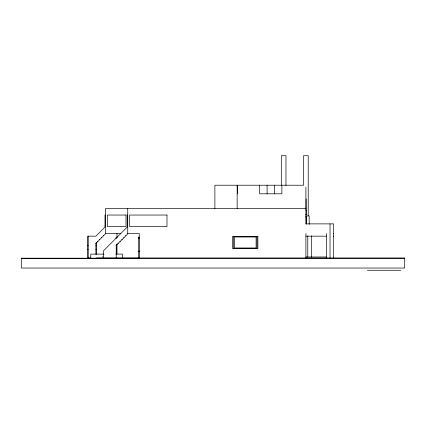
<?xml version="1.0" encoding="UTF-8"?>
<svg xmlns="http://www.w3.org/2000/svg" width="426" height="426" viewBox="0 0 426 426"><rect width="100%" height="100%" fill="white"/><g stroke="black" fill="none" stroke-linecap="round" stroke-linejoin="round"><path stroke-width="0.64" d="M105.478 226.563L95.877 236.158L87.719 236.158L87.719 258.177M127.731 226.563L103.64 250.653L103.64 258.188M115.978 245.616L127.731 233.858L127.731 208.516M305.533 208.197L306.14 208.197M305.895 209.858L306.369 209.858L306.369 214.72L305.895 214.72M305.895 209.997L306.369 209.997M305.895 214.582L306.369 214.582M105.478 215.039L105.004 215.039L105.004 226.398L105.478 226.398M127.731 215.039L127.257 215.039L127.257 226.398L127.731 226.398M127.257 215.354L127.731 215.354M305.895 216.136L306.369 216.136L306.369 223.991M305.895 216.898L306.369 216.898M305.895 223.879L333.627 223.879L333.627 258.433M105.004 226.078L105.478 226.078M127.257 226.078L127.731 226.078M105.478 233.475L120.787 233.475M127.731 233.475L139.249 233.475L139.249 258.433M333.265 233.475L333.627 233.475M305.895 236.169L326.375 236.169M333.265 236.169L333.627 236.169M139.249 237.021L138.769 237.021L138.764 258.433M116.511 237.138L116.996 237.138M116.996 237.314L116.026 237.314L116.026 238.272L116.506 238.272M139.249 237.314L138.285 237.314L138.285 238.272L138.764 238.272M138.769 237.458L139.249 237.458M138.764 238.757L139.249 238.757M96.356 243.076L95.877 243.076L95.877 254.343M96.356 243.459L95.877 243.459L105.478 233.858L105.478 208.516L306.14 208.516L306.14 198.851M87.719 245.376L88.198 245.376M95.877 245.376L96.356 245.376M87.719 249.599L88.198 249.599M95.877 249.599L96.356 249.599M138.769 251.068L139.249 251.068M138.769 251.505L139.249 251.505M103.96 254.104L90.781 254.104L90.781 258.188M115.776 254.104L122.368 254.104L122.368 258.188M305.895 256.995L326.375 256.995M139.249 258.188L21.3 258.188L21.3 268.034L404.7 268.034L404.7 257.954L96.217 257.954L96.217 258.433M21.3 258.433L404.7 258.433M367.393 270.27L400.749 270.27M88.198 257.954L90.759 258.034M330.033 223.879L330.033 258.433M326.375 233.475L326.375 258.433M311.374 235.839L311.374 257.102M309.185 224.374L309.185 215.923L306.262 215.923L306.262 223.879M308.222 215.939L308.222 155.73L303.568 155.73L303.568 185.219L214.885 185.219L214.885 208.516M307.78 235.839L307.78 257.102M305.895 187.174L305.895 223.991M305.895 233.475L305.895 258.433M285.968 185.502L285.968 155.73L281.314 155.73L281.314 185.219M281.879 185.219L281.879 193.814L259.695 193.814L259.695 185.219M274.482 185.219L274.482 193.814M267.091 185.219L267.091 193.814M237.442 185.219L237.442 193.814M237.144 185.219L237.144 208.516M125.814 235.397L125.814 235.78M123.891 237.314L123.891 237.697M121.974 239.236L121.974 239.62M120.052 241.153L120.052 241.537M118.135 243.076L118.135 243.459M116.996 233.475L116.996 237.415M116.996 243.986L116.996 253.837M116.506 244.78L116.506 253.88M116.213 244.993L116.213 258.188M103.555 235.397L103.555 235.78M102.772 256.511L102.772 256.894M101.638 237.314L101.638 237.697M99.716 239.236L99.716 239.62M97.799 241.153L97.799 241.537M96.356 242.469L96.356 254.338M88.198 236.158L88.198 258.177M126.011 215.039L107.416 215.039L107.416 226.563L126.011 226.563L126.011 215.039M166.981 215.039L129.674 215.039L129.674 226.563L166.981 226.563L166.981 215.039M257.874 236.323L232.692 236.323L232.692 248.662L257.874 248.662L257.874 236.323M256.99 236.664L233.576 236.664L233.576 248.315L256.99 248.315L256.99 236.664M256.106 237.005L234.46 237.005L234.46 247.975L256.106 247.975L256.106 237.005"/></g></svg>
